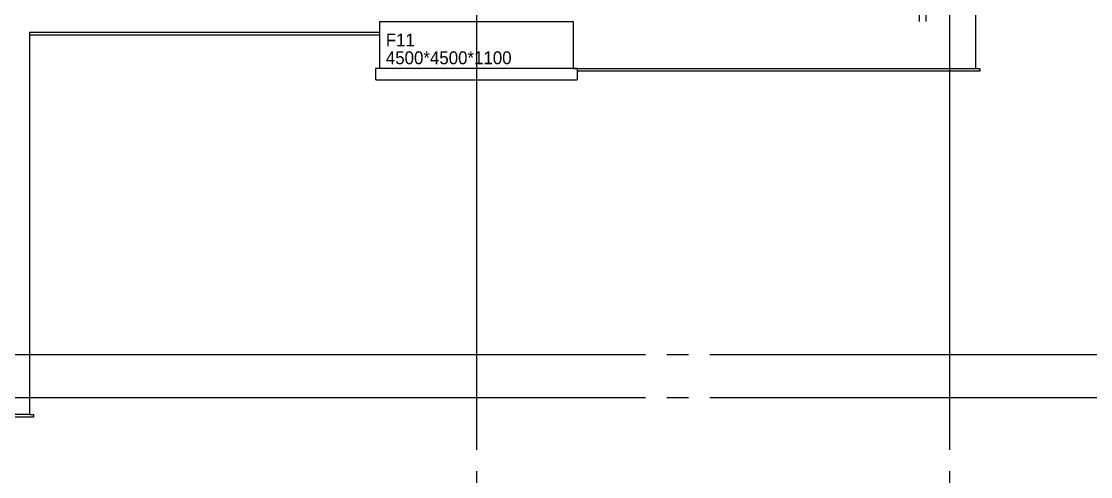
# Model space of a CAD drawing. Extents: x 152195838 to 323921156, y 365159662 to 730681027.
# Drawn here: x 161358922 to 161383786, y 365191220 to 365201813 of the extents above; entities that cross this region are included whole.
import ezdxf
from ezdxf.enums import TextEntityAlignment as Align

# ---------------------------------------------------------------- set-up
doc = ezdxf.new("R2010")
doc.units = 0
doc.header["$MEASUREMENT"] = 0
doc.linetypes.add('CEN', pattern=[63, 60, -1, 1, -1])
doc.linetypes.add('HIDDENX2', pattern=[0.75, 0.5, -0.25])
for name, color, linetype in [('4A.TEC CEN', 1, 'CEN'), ('4A.TEC 벽체 1', 2, 'CONTINUOUS'), ('ELE', 4, 'CONTINUOUS'), ('㈜SE&C 벽체 1', 2, 'CONTINUOUS'), ('㈜SE&C 벽체 4', 7, 'CONTINUOUS')]:
    doc.layers.add(name, color=color, linetype=linetype)
doc.layers.add('DEFPOINT', color=135, linetype='CONTINUOUS', plot=False)
doc.styles.add('돋움', font='')
doc.styles.get('돋움').set_extended_font_data('돋움')

# ---------------------------------------------------------------- blocks, each defined once
blk = doc.blocks.new('A$C96a07ca7')
at = {"layer": '㈜SE&C 벽체 4', "linetype": 'HIDDENX2', "flags": 128}
for points in [[(4950, 1660), (4950, 560), (450, 560), (450, 1660), (4950, 1660)], [(450, 560), (350, 560), (350, 300), (5050, 300), (5050, 560), (4950, 560)]]:
    blk.add_lwpolyline(points, dxfattribs=at)
at = {"layer": 'DEFPOINT', "linetype": 'ByBlock', "style": '돋움'}
for s, p in [('F11', (590, 1227)), ('4500*4500*1100', (590, 813))]:
    blk.add_text(s, height=300, dxfattribs=at).set_placement(p, align=Align.MIDDLE_LEFT)

msp = doc.modelspace()

# ---------------------------------------------------------------- linework, layer by layer
at = {"layer": '4A.TEC CEN', "color": 8, "ltscale": 500}
for p, q in [((161217434.11, 365194063.33), (161448798.99, 365194063.33)), ((161217434.11, 365193063.33), (161448798.99, 365193063.33))]:
    msp.add_line(p, q, dxfattribs=at)
at = {"layer": '4A.TEC CEN', "color": 8, "ltscale": 500, "flags": 128}
for points in [[(161369506.94, 365253346.04), (161369506.94, 365183761.87)], [(161380506.94, 365253346.04), (161380506.94, 365183761.87)]]:
    msp.add_lwpolyline(points, dxfattribs=at)
at = {"layer": '4A.TEC 벽체 1'}
msp.add_line((161359106.94, 365192663.33), (161350756.94, 365192663.33), dxfattribs=at)
for points in [[(161381106.94, 365210563.33), (161381106.94, 365200713.33)], [(161359106.94, 365201563.33), (161359106.94, 365192663.33)]]:
    msp.add_lwpolyline(points, dxfattribs=at)
at = {"layer": '4A.TEC 벽체 1', "flags": 128}
msp.add_lwpolyline([(161379806.94, 365201813.33), (161379806.94, 365202263.33), (161379956.94, 365202263.33), (161379956.94, 365201813.33)], dxfattribs=at)
at = {"layer": '㈜SE&C 벽체 1'}
for p, q in [((161359106.94, 365201563.33), (161367256.94, 365201563.33)), ((161371756.94, 365200713.33), (161381106.94, 365200713.33))]:
    msp.add_line(p, q, dxfattribs=at)
at = {"layer": '㈜SE&C 벽체 4'}
for p, q in [((161359106.94, 365201503.33), (161367256.94, 365201503.33)), ((161359206.94, 365192603.33), (161350756.94, 365192603.33))]:
    msp.add_line(p, q, dxfattribs=at)
at = {"layer": '㈜SE&C 벽체 4', "flags": 128}
for points in [[(161381106.94, 365200713.33), (161381206.94, 365200713.33), (161381206.94, 365200653.33), (161371856.94, 365200653.33)], [(161359106.94, 365192663.33), (161359206.94, 365192663.33), (161359206.94, 365192603.33)]]:
    msp.add_lwpolyline(points, dxfattribs=at)

# ---------------------------------------------------------------- block references
at = {"layer": 'ELE'}
msp.add_blockref('A$C96a07ca7', (161366806.94, 365200153.33), dxfattribs=at)

doc.saveas('drawing.dxf')
